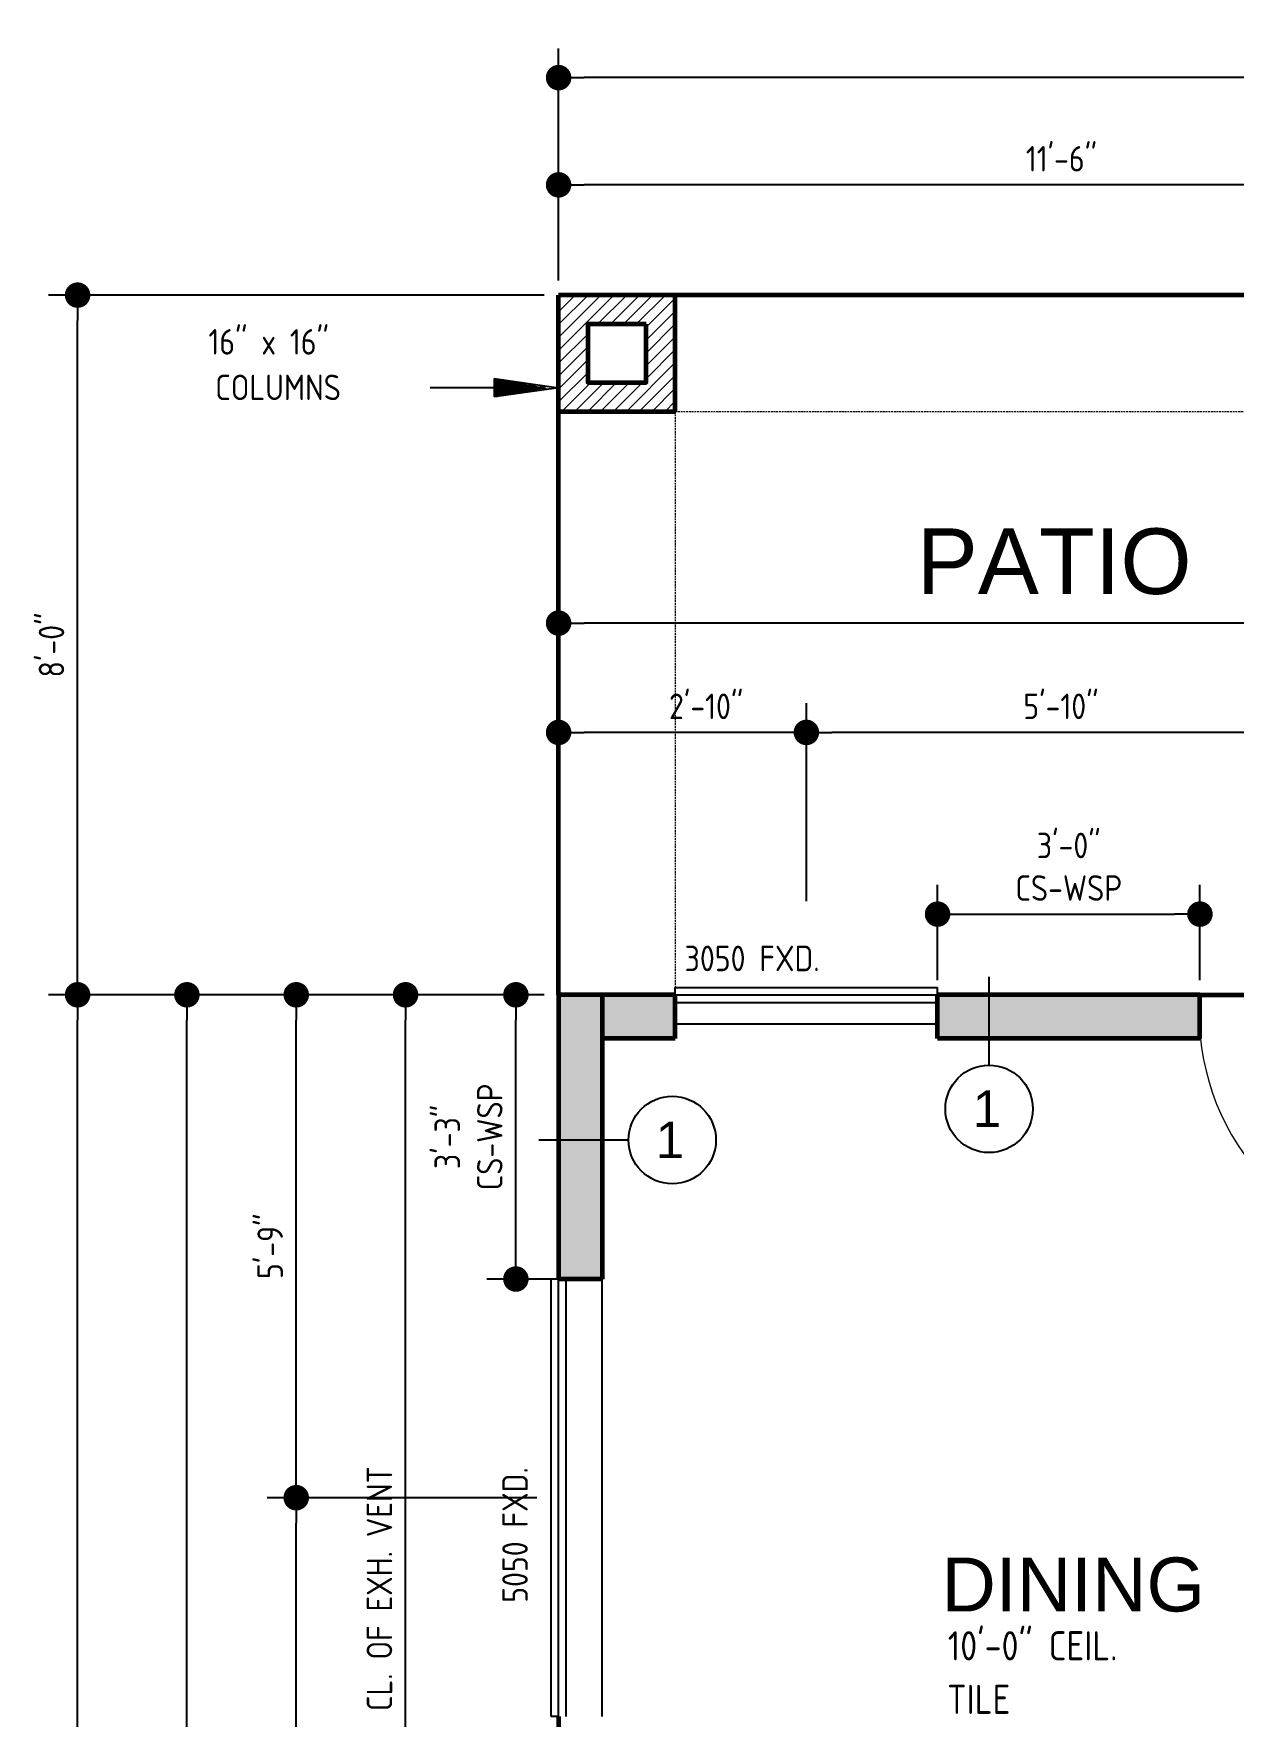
# Model space of a CAD drawing. Header units: inches. Extents: x 23 to 747, y 16 to 1065.
# Drawn here: x 22.5 to 187.2, y 830.4 to 1061.3 of the extents above; entities that cross this region are included whole.
import ezdxf

# ---------------------------------------------------------------- set-up
doc = ezdxf.new("R2010")
doc.units = ezdxf.units.IN
doc.header["$MEASUREMENT"] = 0
doc.linetypes.add('DASHED', pattern=[0.75, 0.5, -0.25])
doc.linetypes.add('Solid', pattern=[0])
for name, color, linetype, lineweight in [('DIMS', 137, 'Continuous', 15), ('DOORS', 157, 'Continuous', 9), ('HATCH', 123, 'Continuous', 0), ('L1', 251, 'Continuous', 13), ('ROOM LBLS', 253, 'Continuous', 30), ('TEXT LBLS', 81, 'Continuous', 18), ('WALLS', 7, 'Continuous', 60), ('WINDWS LBLS', 121, 'Continuous', 18)]:
    doc.layers.add(name, color=color, linetype=linetype, lineweight=lineweight)
doc.layers.add('TEXT', color=7, linetype='Continuous')
doc.layers.add('WINS', color=121, linetype='Continuous')
doc.styles.add('ARCH', font='ARCHITXT.SHX')
doc.styles.add('SWIS72', font='swissel.ttf', dxfattribs={"height": 4.5})
doc.styles.add('TEXT1', font='ARCHITXT.shx')
doc.dimstyles.new('ARCHITECTURAL', dxfattribs={"dimtxt": 3.5, "dimasz": 3.5, "dimexe": 4, "dimexo": 2, "dimgap": 1.5, "dimtad": 1, "dimdec": 1, "dimzin": 3, "dimdsep": 46, "dimlunit": 4, "dimtxsty": 'ARCH', "dimblk": 'DOT', "dimcen": 0.0625, "dimadec": 0, "dimazin": 0, "dimtfac": 1, "dimtdec": 1, "dimtix": 1, "dimtofl": 0, "dimtmove": 1, "dimatfit": 2, "dimldrblk": 'DOTSMALL', "dimfxl": 1, "dimtolj": 1, "dimtzin": 0, "dimarcsym": 0})
pattern_1 = [(45, (-86051.1266, 124140.354), (-0.883883476, 0.883883476), [])]
pattern_2 = [(357.579624, (367.6647, 1616.85035), (0.00659859, 0.156110605), [])]

# ---------------------------------------------------------------- blocks, each defined once
blk = doc.blocks.new('_Dot')
at = {"layer": 'DIMS', "color": 0, "lineweight": -2}
blk.add_line((-0.5, 0), (-1, 0), dxfattribs=at)
at = {"layer": 'DIMS', "color": 0, "const_width": 0.5}
blk.add_lwpolyline([(-0.25, 0, 1), (0.25, 0, 1)], format="xyb", close=True, dxfattribs=at)
blk = doc.blocks.new('*D188')
at = {"layer": 'Defpoints', "color": 0, "linetype": 'Solid', "transparency": 16777216}
for p in [(128.57, 965.38), (128.57, 940.24), (198.42, 929.38)]:
    blk.add_point(p, dxfattribs=at)
at = {"layer": 'DIMS', "color": 0, "linetype": 'Solid', "lineweight": -2, "transparency": 16777216}
for p, q in [((128.57, 942.24), (128.57, 969.38)), ((198.42, 931.38), (198.42, 969.38)), ((194.92, 965.38), (132.07, 965.38))]:
    blk.add_line(p, q, dxfattribs=at)
at = {"layer": 'DIMS', "color": 0, "linetype": 'Solid', "lineweight": -2, "transparency": 16777216, "xscale": 3.5, "yscale": 3.5, "zscale": 3.5, "rotation": 180}
blk.add_blockref('_Dot', (128.57, 965.38), dxfattribs=at)
at = {"layer": 'DIMS', "color": 0, "linetype": 'Solid', "lineweight": -2, "transparency": 16777216, "xscale": 3.5, "yscale": 3.5, "zscale": 3.5}
blk.add_blockref('_Dot', (198.42, 965.38), dxfattribs=at)
at = {"layer": 'DIMS', "color": 0, "linetype": 'Solid', "transparency": 16777216, "insert": (163.5, 968.96), "char_height": 3.5, "attachment_point": 5, "style": 'ARCH'}
blk.add_mtext('\\A1;5\'-10"', dxfattribs=at)
blk = doc.blocks.new('_DotSmall')
at = {"layer": 'DIMS', "color": 0, "const_width": 0.5}
blk.add_lwpolyline([(-0.0625, 0, 1), (0.0625, 0, 1)], format="xyb", close=True, dxfattribs=at)
blk = doc.blocks.new('*D189')
at = {"layer": 'Defpoints', "color": 0, "linetype": 'Solid', "transparency": 16777216}
for p in [(94.57, 965.38), (128.57, 940.24), (94.57, 929.38)]:
    blk.add_point(p, dxfattribs=at)
at = {"layer": 'DIMS', "color": 0, "linetype": 'Solid', "lineweight": -2, "transparency": 16777216}
for p, q in [((94.57, 931.38), (94.57, 969.38)), ((128.57, 942.24), (128.57, 969.38)), ((125.07, 965.38), (98.07, 965.38))]:
    blk.add_line(p, q, dxfattribs=at)
at = {"layer": 'DIMS', "color": 0, "linetype": 'Solid', "lineweight": -2, "transparency": 16777216, "xscale": 3.5, "yscale": 3.5, "zscale": 3.5, "rotation": 180}
blk.add_blockref('_Dot', (94.57, 965.38), dxfattribs=at)
at = {"layer": 'DIMS', "color": 0, "linetype": 'Solid', "lineweight": -2, "transparency": 16777216, "xscale": 3.5, "yscale": 3.5, "zscale": 3.5}
blk.add_blockref('_Dot', (128.57, 965.38), dxfattribs=at)
at = {"layer": 'DIMS', "color": 0, "linetype": 'Solid', "transparency": 16777216, "insert": (114.82, 968.96), "char_height": 3.5, "attachment_point": 5, "style": 'ARCH'}
blk.add_mtext('\\A1;2\'-10"', dxfattribs=at)
blk = doc.blocks.new('*D191')
at = {"layer": 'Defpoints', "color": 0, "linetype": 'Solid', "transparency": 16777216}
for p in [(94.57, 980.38), (94.57, 929.38), (386.57, 925.38)]:
    blk.add_point(p, dxfattribs=at)
at = {"layer": 'DIMS', "color": 0, "linetype": 'Solid', "lineweight": -2, "transparency": 16777216}
for p, q in [((94.57, 931.38), (94.57, 984.38)), ((386.57, 927.38), (386.57, 984.38)), ((383.07, 980.38), (98.07, 980.38))]:
    blk.add_line(p, q, dxfattribs=at)
at = {"layer": 'DIMS', "color": 0, "linetype": 'Solid', "lineweight": -2, "transparency": 16777216, "xscale": 3.5, "yscale": 3.5, "zscale": 3.5, "rotation": 180}
blk.add_blockref('_Dot', (94.57, 980.38), dxfattribs=at)
at = {"layer": 'DIMS', "color": 0, "linetype": 'Solid', "lineweight": -2, "transparency": 16777216, "xscale": 3.5, "yscale": 3.5, "zscale": 3.5}
blk.add_blockref('_Dot', (386.57, 980.38), dxfattribs=at)
at = {"layer": 'DIMS', "color": 0, "linetype": 'Solid', "transparency": 16777216, "insert": (257.45, 983.96), "char_height": 3.5, "attachment_point": 5, "style": 'ARCH'}
blk.add_mtext('\\A1;24\'-4"', dxfattribs=at)
blk = doc.blocks.new('*D193')
at = {"layer": 'Defpoints', "color": 0, "linetype": 'Solid', "transparency": 16777216}
for p in [(94.57, 1040.51), (94.57, 1036.43), (232.57, 1025.38)]:
    blk.add_point(p, dxfattribs=at)
at = {"layer": 'DIMS', "color": 0, "linetype": 'Solid', "lineweight": -2, "transparency": 16777216}
for p, q in [((94.57, 1038.43), (94.57, 1044.51)), ((232.57, 1027.38), (232.57, 1044.51)), ((229.07, 1040.51), (98.07, 1040.51))]:
    blk.add_line(p, q, dxfattribs=at)
at = {"layer": 'DIMS', "color": 0, "linetype": 'Solid', "lineweight": -2, "transparency": 16777216, "xscale": 3.5, "yscale": 3.5, "zscale": 3.5, "rotation": 180}
blk.add_blockref('_Dot', (94.57, 1040.51), dxfattribs=at)
at = {"layer": 'DIMS', "color": 0, "linetype": 'Solid', "lineweight": -2, "transparency": 16777216, "xscale": 3.5, "yscale": 3.5, "zscale": 3.5}
blk.add_blockref('_Dot', (232.57, 1040.51), dxfattribs=at)
at = {"layer": 'DIMS', "color": 0, "linetype": 'Solid', "transparency": 16777216, "insert": (163.57, 1044.09), "char_height": 3.5, "attachment_point": 5, "style": 'ARCH'}
blk.add_mtext('\\A1;11\'-6"', dxfattribs=at)
blk = doc.blocks.new('*D194')
at = {"layer": 'Defpoints', "color": 0, "linetype": 'Solid', "transparency": 16777216}
for p in [(94.57, 1055.22), (94.57, 1025.38), (562.57, 929.38)]:
    blk.add_point(p, dxfattribs=at)
at = {"layer": 'DIMS', "color": 0, "linetype": 'Solid', "lineweight": -2, "transparency": 16777216}
for p, q in [((94.57, 1027.38), (94.57, 1059.22)), ((562.57, 931.38), (562.57, 1059.22)), ((559.07, 1055.22), (98.07, 1055.22))]:
    blk.add_line(p, q, dxfattribs=at)
at = {"layer": 'DIMS', "color": 0, "linetype": 'Solid', "lineweight": -2, "transparency": 16777216, "xscale": 3.5, "yscale": 3.5, "zscale": 3.5, "rotation": 180}
blk.add_blockref('_Dot', (94.57, 1055.22), dxfattribs=at)
at = {"layer": 'DIMS', "color": 0, "linetype": 'Solid', "lineweight": -2, "transparency": 16777216, "xscale": 3.5, "yscale": 3.5, "zscale": 3.5}
blk.add_blockref('_Dot', (562.57, 1055.22), dxfattribs=at)
at = {"layer": 'DIMS', "color": 0, "linetype": 'Solid', "transparency": 16777216, "insert": (328.57, 1058.81), "char_height": 3.5, "attachment_point": 5, "style": 'ARCH'}
blk.add_mtext('\\A1;39\'-0"', dxfattribs=at)
blk = doc.blocks.new('*D217')
at = {"layer": 'Defpoints', "color": 0, "linetype": 'Solid', "transparency": 16777216}
for p in [(58.57, 860.38), (93.57, 860.38, -0.39), (81.25, 515.38)]:
    blk.add_point(p, dxfattribs=at)
at = {"layer": 'DIMS', "color": 0, "linetype": 'Solid', "lineweight": -2, "transparency": 16777216}
for p, q in [((91.57, 860.38), (54.57, 860.38)), ((58.57, 518.88), (58.57, 856.88)), ((79.25, 515.38), (54.57, 515.38))]:
    blk.add_line(p, q, dxfattribs=at)
at = {"layer": 'DIMS', "color": 0, "linetype": 'Solid', "lineweight": -2, "transparency": 16777216, "xscale": 3.5, "yscale": 3.5, "zscale": 3.5}
for p, rotation in [((58.57, 860.38), 90), ((58.57, 515.38), 270)]:
    blk.add_blockref('_Dot', p, dxfattribs=dict(at, rotation=rotation))
at = {"layer": 'DIMS', "color": 0, "linetype": 'Solid', "transparency": 16777216, "insert": (54.99, 722.28), "char_height": 3.5, "attachment_point": 5, "rotation": 90, "style": 'ARCH'}
blk.add_mtext('\\A1;28\'-9"', dxfattribs=at)
blk = doc.blocks.new('*D218')
at = {"layer": 'Defpoints', "color": 0, "linetype": 'Solid', "transparency": 16777216}
for p in [(58.57, 929.38), (94.57, 929.38), (93.57, 860.38, -0.39)]:
    blk.add_point(p, dxfattribs=at)
at = {"layer": 'DIMS', "color": 0, "linetype": 'Solid', "lineweight": -2, "transparency": 16777216}
for p, q in [((92.57, 929.38), (54.57, 929.38)), ((58.57, 863.88), (58.57, 925.88)), ((91.57, 860.38), (54.57, 860.38))]:
    blk.add_line(p, q, dxfattribs=at)
at = {"layer": 'DIMS', "color": 0, "linetype": 'Solid', "lineweight": -2, "transparency": 16777216, "xscale": 3.5, "yscale": 3.5, "zscale": 3.5}
for p, rotation in [((58.57, 929.38), 90), ((58.57, 860.38), 270)]:
    blk.add_blockref('_Dot', p, dxfattribs=dict(at, rotation=rotation))
at = {"layer": 'DIMS', "color": 0, "linetype": 'Solid', "transparency": 16777216, "insert": (54.99, 894.88), "char_height": 3.5, "attachment_point": 5, "rotation": 90, "style": 'ARCH'}
blk.add_mtext('\\A1;5\'-9"', dxfattribs=at)
blk = doc.blocks.new('*D225')
at = {"layer": 'Defpoints', "color": 0, "linetype": 'Solid', "transparency": 16777216}
for p in [(28.57, 929.38), (94.57, 929.38), (94.57, 137.38)]:
    blk.add_point(p, dxfattribs=at)
at = {"layer": 'DIMS', "color": 0, "linetype": 'Solid', "lineweight": -2, "transparency": 16777216}
for p, q in [((92.57, 929.38), (24.57, 929.38)), ((28.57, 140.88), (28.57, 925.88)), ((92.57, 137.38), (24.57, 137.38))]:
    blk.add_line(p, q, dxfattribs=at)
at = {"layer": 'DIMS', "color": 0, "linetype": 'Solid', "lineweight": -2, "transparency": 16777216, "xscale": 3.5, "yscale": 3.5, "zscale": 3.5}
for p, rotation in [((28.57, 929.38), 90), ((28.57, 137.38), 270)]:
    blk.add_blockref('_Dot', p, dxfattribs=dict(at, rotation=rotation))
at = {"layer": 'DIMS', "color": 0, "linetype": 'Solid', "transparency": 16777216, "insert": (24.99, 533.38), "char_height": 3.5, "attachment_point": 5, "rotation": 90, "style": 'ARCH'}
blk.add_mtext('\\A1;66\'-0"', dxfattribs=at)
blk = doc.blocks.new('*D226')
at = {"layer": 'Defpoints', "color": 0, "linetype": 'Solid', "transparency": 16777216}
for p in [(28.57, 1025.38), (94.57, 1025.38), (94.57, 929.38)]:
    blk.add_point(p, dxfattribs=at)
at = {"layer": 'DIMS', "color": 0, "linetype": 'Solid', "lineweight": -2, "transparency": 16777216}
for p, q in [((92.57, 1025.38), (24.57, 1025.38)), ((28.57, 932.88), (28.57, 1021.88)), ((92.57, 929.38), (24.57, 929.38))]:
    blk.add_line(p, q, dxfattribs=at)
at = {"layer": 'DIMS', "color": 0, "linetype": 'Solid', "lineweight": -2, "transparency": 16777216, "xscale": 3.5, "yscale": 3.5, "zscale": 3.5}
for p, rotation in [((28.57, 1025.38), 90), ((28.57, 929.38), 270)]:
    blk.add_blockref('_Dot', p, dxfattribs=dict(at, rotation=rotation))
at = {"layer": 'DIMS', "color": 0, "linetype": 'Solid', "transparency": 16777216, "insert": (24.99, 977.38), "char_height": 3.5, "attachment_point": 5, "rotation": 90, "style": 'ARCH'}
blk.add_mtext('\\A1;8\'-0"', dxfattribs=at)
blk = doc.blocks.new('*D227')
at = {"layer": 'Defpoints', "color": 0, "linetype": 'Solid', "transparency": 16777216}
for p in [(43.57, 929.38), (94.57, 929.38), (98.57, 668.35)]:
    blk.add_point(p, dxfattribs=at)
at = {"layer": 'DIMS', "color": 0, "linetype": 'Solid', "lineweight": -2, "transparency": 16777216}
for p, q in [((92.57, 929.38), (39.57, 929.38)), ((43.57, 671.85), (43.57, 925.88)), ((96.57, 668.35), (39.57, 668.35))]:
    blk.add_line(p, q, dxfattribs=at)
at = {"layer": 'DIMS', "color": 0, "linetype": 'Solid', "lineweight": -2, "transparency": 16777216, "xscale": 3.5, "yscale": 3.5, "zscale": 3.5}
for p, rotation in [((43.57, 929.38), 90), ((43.57, 668.35), 270)]:
    blk.add_blockref('_Dot', p, dxfattribs=dict(at, rotation=rotation))
at = {"layer": 'DIMS', "color": 0, "linetype": 'Solid', "transparency": 16777216, "insert": (39.99, 798.86), "char_height": 3.5, "attachment_point": 5, "rotation": 90, "style": 'ARCH'}
blk.add_mtext('\\A1;21\'-9"', dxfattribs=at)
blk = doc.blocks.new('*D319')
at = {"layer": 'Defpoints', "color": 0, "linetype": 'Solid', "transparency": 16777216}
for p in [(73.57, 929.38), (94.57, 929.38), (95.65, 733.3, -0.51)]:
    blk.add_point(p, dxfattribs=at)
at = {"layer": 'DIMS', "color": 0, "linetype": 'Solid', "lineweight": -2, "transparency": 16777216}
for p, q in [((92.57, 929.38), (69.57, 929.38)), ((73.57, 736.8), (73.57, 925.88)), ((93.65, 733.3), (69.57, 733.3))]:
    blk.add_line(p, q, dxfattribs=at)
at = {"layer": 'DIMS', "color": 0, "linetype": 'Solid', "lineweight": -2, "transparency": 16777216, "xscale": 3.5, "yscale": 3.5, "zscale": 3.5}
for p, rotation in [((73.57, 929.38), 90), ((73.57, 733.3), 270)]:
    blk.add_blockref('_Dot', p, dxfattribs=dict(at, rotation=rotation))
at = {"layer": 'DIMS', "color": 0, "linetype": 'Solid', "transparency": 16777216, "insert": (69.99, 838.28), "char_height": 3.5, "attachment_point": 5, "rotation": 90, "style": 'ARCH'}
blk.add_mtext('\\A1;16\'-4" TO CL. OF EXH. VENT', dxfattribs=at)
blk = doc.blocks.new('*D324')
at = {"layer": 'Defpoints', "color": 0, "linetype": 'Solid', "transparency": 16777216}
for p in [(182.57, 940.45), (146.57, 929.38), (182.57, 929.38)]:
    blk.add_point(p, dxfattribs=at)
at = {"layer": 'DIMS', "color": 0, "linetype": 'Solid', "lineweight": -2, "transparency": 16777216}
for p, q in [((146.57, 931.38), (146.57, 944.45)), ((182.57, 931.38), (182.57, 944.45)), ((150.07, 940.45), (179.07, 940.45))]:
    blk.add_line(p, q, dxfattribs=at)
at = {"layer": 'DIMS', "color": 0, "linetype": 'Solid', "lineweight": -2, "transparency": 16777216, "xscale": 3.5, "yscale": 3.5, "zscale": 3.5, "rotation": 180}
blk.add_blockref('_Dot', (146.57, 940.45), dxfattribs=at)
at = {"layer": 'DIMS', "color": 0, "linetype": 'Solid', "lineweight": -2, "transparency": 16777216, "xscale": 3.5, "yscale": 3.5, "zscale": 3.5}
blk.add_blockref('_Dot', (182.57, 940.45), dxfattribs=at)
at = {"layer": 'DIMS', "color": 0, "linetype": 'Solid', "transparency": 16777216, "insert": (164.57, 946.95), "char_height": 3.5, "attachment_point": 5, "style": 'ARCH'}
blk.add_mtext('\\A1;3\'-0"\\PCS-WSP', dxfattribs=at)
blk = doc.blocks.new('*D294')
at = {"layer": 'Defpoints', "color": 0, "linetype": 'Solid', "transparency": 16777216}
for p in [(88.71, 929.38), (94.57, 929.38), (96.57, 890.38)]:
    blk.add_point(p, dxfattribs=at)
at = {"layer": 'DIMS', "color": 0, "linetype": 'Solid', "lineweight": -2, "transparency": 16777216}
for p, q in [((92.57, 929.38), (84.71, 929.38)), ((88.71, 893.88), (88.71, 925.88)), ((94.57, 890.38), (84.71, 890.38))]:
    blk.add_line(p, q, dxfattribs=at)
at = {"layer": 'DIMS', "color": 0, "linetype": 'Solid', "lineweight": -2, "transparency": 16777216, "xscale": 3.5, "yscale": 3.5, "zscale": 3.5}
for p, rotation in [((88.71, 929.38), 90), ((88.71, 890.38), 270)]:
    blk.add_blockref('_Dot', p, dxfattribs=dict(at, rotation=rotation))
at = {"layer": 'DIMS', "color": 0, "linetype": 'Solid', "transparency": 16777216, "insert": (82.21, 909.88), "char_height": 3.5, "attachment_point": 5, "rotation": 90, "style": 'ARCH'}
blk.add_mtext('\\A1;3\'-3" \\PCS-WSP', dxfattribs=at)
blk = doc.blocks.new('*D517')
at = {"layer": 'Defpoints', "color": 0, "linetype": 'Solid', "transparency": 16777216}
for p in [(128.57, 965.38), (128.57, 940.24), (198.42, 929.38)]:
    blk.add_point(p, dxfattribs=at)
at = {"layer": 'DIMS', "color": 0, "linetype": 'Solid', "lineweight": -2, "transparency": 16777216}
for p, q in [((128.57, 942.24), (128.57, 969.38)), ((198.42, 931.38), (198.42, 969.38)), ((194.92, 965.38), (132.07, 965.38))]:
    blk.add_line(p, q, dxfattribs=at)
at = {"layer": 'DIMS', "color": 0, "linetype": 'Solid', "lineweight": -2, "transparency": 16777216, "xscale": 3.5, "yscale": 3.5, "zscale": 3.5, "rotation": 180}
blk.add_blockref('_Dot', (128.57, 965.38), dxfattribs=at)
at = {"layer": 'DIMS', "color": 0, "linetype": 'Solid', "lineweight": -2, "transparency": 16777216, "xscale": 3.5, "yscale": 3.5, "zscale": 3.5}
blk.add_blockref('_Dot', (198.42, 965.38), dxfattribs=at)
at = {"layer": 'DIMS', "color": 0, "linetype": 'Solid', "transparency": 16777216, "insert": (163.5, 968.96), "char_height": 3.5, "attachment_point": 5, "style": 'ARCH'}
blk.add_mtext('\\A1;5\'-10"', dxfattribs=at)
blk = doc.blocks.new('*D518')
at = {"layer": 'Defpoints', "color": 0, "linetype": 'Solid', "transparency": 16777216}
for p in [(94.57, 965.38), (128.57, 940.24), (94.57, 929.38)]:
    blk.add_point(p, dxfattribs=at)
at = {"layer": 'DIMS', "color": 0, "linetype": 'Solid', "lineweight": -2, "transparency": 16777216}
for p, q in [((94.57, 931.38), (94.57, 969.38)), ((128.57, 942.24), (128.57, 969.38)), ((125.07, 965.38), (98.07, 965.38))]:
    blk.add_line(p, q, dxfattribs=at)
at = {"layer": 'DIMS', "color": 0, "linetype": 'Solid', "lineweight": -2, "transparency": 16777216, "xscale": 3.5, "yscale": 3.5, "zscale": 3.5, "rotation": 180}
blk.add_blockref('_Dot', (94.57, 965.38), dxfattribs=at)
at = {"layer": 'DIMS', "color": 0, "linetype": 'Solid', "lineweight": -2, "transparency": 16777216, "xscale": 3.5, "yscale": 3.5, "zscale": 3.5}
blk.add_blockref('_Dot', (128.57, 965.38), dxfattribs=at)
at = {"layer": 'DIMS', "color": 0, "linetype": 'Solid', "transparency": 16777216, "insert": (114.82, 968.96), "char_height": 3.5, "attachment_point": 5, "style": 'ARCH'}
blk.add_mtext('\\A1;2\'-10"', dxfattribs=at)
blk = doc.blocks.new('*D520')
at = {"layer": 'Defpoints', "color": 0, "linetype": 'Solid', "transparency": 16777216}
for p in [(94.57, 980.38), (94.57, 929.38), (386.57, 925.38)]:
    blk.add_point(p, dxfattribs=at)
at = {"layer": 'DIMS', "color": 0, "linetype": 'Solid', "lineweight": -2, "transparency": 16777216}
for p, q in [((94.57, 931.38), (94.57, 984.38)), ((386.57, 927.38), (386.57, 984.38)), ((383.07, 980.38), (98.07, 980.38))]:
    blk.add_line(p, q, dxfattribs=at)
at = {"layer": 'DIMS', "color": 0, "linetype": 'Solid', "lineweight": -2, "transparency": 16777216, "xscale": 3.5, "yscale": 3.5, "zscale": 3.5, "rotation": 180}
blk.add_blockref('_Dot', (94.57, 980.38), dxfattribs=at)
at = {"layer": 'DIMS', "color": 0, "linetype": 'Solid', "lineweight": -2, "transparency": 16777216, "xscale": 3.5, "yscale": 3.5, "zscale": 3.5}
blk.add_blockref('_Dot', (386.57, 980.38), dxfattribs=at)
at = {"layer": 'DIMS', "color": 0, "linetype": 'Solid', "transparency": 16777216, "insert": (257.45, 983.96), "char_height": 3.5, "attachment_point": 5, "style": 'ARCH'}
blk.add_mtext('\\A1;24\'-4"', dxfattribs=at)
blk = doc.blocks.new('*D522')
at = {"layer": 'Defpoints', "color": 0, "linetype": 'Solid', "transparency": 16777216}
for p in [(94.57, 1040.51), (94.57, 1036.43), (232.57, 1025.38)]:
    blk.add_point(p, dxfattribs=at)
at = {"layer": 'DIMS', "color": 0, "linetype": 'Solid', "lineweight": -2, "transparency": 16777216}
for p, q in [((94.57, 1038.43), (94.57, 1044.51)), ((232.57, 1027.38), (232.57, 1044.51)), ((229.07, 1040.51), (98.07, 1040.51))]:
    blk.add_line(p, q, dxfattribs=at)
at = {"layer": 'DIMS', "color": 0, "linetype": 'Solid', "lineweight": -2, "transparency": 16777216, "xscale": 3.5, "yscale": 3.5, "zscale": 3.5, "rotation": 180}
blk.add_blockref('_Dot', (94.57, 1040.51), dxfattribs=at)
at = {"layer": 'DIMS', "color": 0, "linetype": 'Solid', "lineweight": -2, "transparency": 16777216, "xscale": 3.5, "yscale": 3.5, "zscale": 3.5}
blk.add_blockref('_Dot', (232.57, 1040.51), dxfattribs=at)
at = {"layer": 'DIMS', "color": 0, "linetype": 'Solid', "transparency": 16777216, "insert": (163.57, 1044.09), "char_height": 3.5, "attachment_point": 5, "style": 'ARCH'}
blk.add_mtext('\\A1;11\'-6"', dxfattribs=at)
blk = doc.blocks.new('*D523')
at = {"layer": 'Defpoints', "color": 0, "linetype": 'Solid', "transparency": 16777216}
for p in [(94.57, 1055.22), (94.57, 1025.38), (562.57, 929.38)]:
    blk.add_point(p, dxfattribs=at)
at = {"layer": 'DIMS', "color": 0, "linetype": 'Solid', "lineweight": -2, "transparency": 16777216}
for p, q in [((94.57, 1027.38), (94.57, 1059.22)), ((562.57, 931.38), (562.57, 1059.22)), ((559.07, 1055.22), (98.07, 1055.22))]:
    blk.add_line(p, q, dxfattribs=at)
at = {"layer": 'DIMS', "color": 0, "linetype": 'Solid', "lineweight": -2, "transparency": 16777216, "xscale": 3.5, "yscale": 3.5, "zscale": 3.5, "rotation": 180}
blk.add_blockref('_Dot', (94.57, 1055.22), dxfattribs=at)
at = {"layer": 'DIMS', "color": 0, "linetype": 'Solid', "lineweight": -2, "transparency": 16777216, "xscale": 3.5, "yscale": 3.5, "zscale": 3.5}
blk.add_blockref('_Dot', (562.57, 1055.22), dxfattribs=at)
at = {"layer": 'DIMS', "color": 0, "linetype": 'Solid', "transparency": 16777216, "insert": (328.57, 1058.81), "char_height": 3.5, "attachment_point": 5, "style": 'ARCH'}
blk.add_mtext('\\A1;39\'-0"', dxfattribs=at)
blk = doc.blocks.new('*D546')
at = {"layer": 'Defpoints', "color": 0, "linetype": 'Solid', "transparency": 16777216}
for p in [(58.57, 860.38), (93.57, 860.38, -0.39), (81.25, 515.38)]:
    blk.add_point(p, dxfattribs=at)
at = {"layer": 'DIMS', "color": 0, "linetype": 'Solid', "lineweight": -2, "transparency": 16777216}
for p, q in [((91.57, 860.38), (54.57, 860.38)), ((58.57, 518.88), (58.57, 856.88)), ((79.25, 515.38), (54.57, 515.38))]:
    blk.add_line(p, q, dxfattribs=at)
at = {"layer": 'DIMS', "color": 0, "linetype": 'Solid', "lineweight": -2, "transparency": 16777216, "xscale": 3.5, "yscale": 3.5, "zscale": 3.5}
for p, rotation in [((58.57, 860.38), 90), ((58.57, 515.38), 270)]:
    blk.add_blockref('_Dot', p, dxfattribs=dict(at, rotation=rotation))
at = {"layer": 'DIMS', "color": 0, "linetype": 'Solid', "transparency": 16777216, "insert": (54.99, 722.28), "char_height": 3.5, "attachment_point": 5, "rotation": 90, "style": 'ARCH'}
blk.add_mtext('\\A1;28\'-9"', dxfattribs=at)
blk = doc.blocks.new('*D547')
at = {"layer": 'Defpoints', "color": 0, "linetype": 'Solid', "transparency": 16777216}
for p in [(58.57, 929.38), (94.57, 929.38), (93.57, 860.38, -0.39)]:
    blk.add_point(p, dxfattribs=at)
at = {"layer": 'DIMS', "color": 0, "linetype": 'Solid', "lineweight": -2, "transparency": 16777216}
for p, q in [((92.57, 929.38), (54.57, 929.38)), ((58.57, 863.88), (58.57, 925.88)), ((91.57, 860.38), (54.57, 860.38))]:
    blk.add_line(p, q, dxfattribs=at)
at = {"layer": 'DIMS', "color": 0, "linetype": 'Solid', "lineweight": -2, "transparency": 16777216, "xscale": 3.5, "yscale": 3.5, "zscale": 3.5}
for p, rotation in [((58.57, 929.38), 90), ((58.57, 860.38), 270)]:
    blk.add_blockref('_Dot', p, dxfattribs=dict(at, rotation=rotation))
at = {"layer": 'DIMS', "color": 0, "linetype": 'Solid', "transparency": 16777216, "insert": (54.99, 894.88), "char_height": 3.5, "attachment_point": 5, "rotation": 90, "style": 'ARCH'}
blk.add_mtext('\\A1;5\'-9"', dxfattribs=at)
blk = doc.blocks.new('*D554')
at = {"layer": 'Defpoints', "color": 0, "linetype": 'Solid', "transparency": 16777216}
for p in [(28.57, 929.38), (94.57, 929.38), (94.57, 137.38)]:
    blk.add_point(p, dxfattribs=at)
at = {"layer": 'DIMS', "color": 0, "linetype": 'Solid', "lineweight": -2, "transparency": 16777216}
for p, q in [((92.57, 929.38), (24.57, 929.38)), ((28.57, 140.88), (28.57, 925.88)), ((92.57, 137.38), (24.57, 137.38))]:
    blk.add_line(p, q, dxfattribs=at)
at = {"layer": 'DIMS', "color": 0, "linetype": 'Solid', "lineweight": -2, "transparency": 16777216, "xscale": 3.5, "yscale": 3.5, "zscale": 3.5}
for p, rotation in [((28.57, 929.38), 90), ((28.57, 137.38), 270)]:
    blk.add_blockref('_Dot', p, dxfattribs=dict(at, rotation=rotation))
at = {"layer": 'DIMS', "color": 0, "linetype": 'Solid', "transparency": 16777216, "insert": (24.99, 533.38), "char_height": 3.5, "attachment_point": 5, "rotation": 90, "style": 'ARCH'}
blk.add_mtext('\\A1;66\'-0"', dxfattribs=at)
blk = doc.blocks.new('*D555')
at = {"layer": 'Defpoints', "color": 0, "linetype": 'Solid', "transparency": 16777216}
for p in [(28.57, 1025.38), (94.57, 1025.38), (94.57, 929.38)]:
    blk.add_point(p, dxfattribs=at)
at = {"layer": 'DIMS', "color": 0, "linetype": 'Solid', "lineweight": -2, "transparency": 16777216}
for p, q in [((92.57, 1025.38), (24.57, 1025.38)), ((28.57, 932.88), (28.57, 1021.88)), ((92.57, 929.38), (24.57, 929.38))]:
    blk.add_line(p, q, dxfattribs=at)
at = {"layer": 'DIMS', "color": 0, "linetype": 'Solid', "lineweight": -2, "transparency": 16777216, "xscale": 3.5, "yscale": 3.5, "zscale": 3.5}
for p, rotation in [((28.57, 1025.38), 90), ((28.57, 929.38), 270)]:
    blk.add_blockref('_Dot', p, dxfattribs=dict(at, rotation=rotation))
at = {"layer": 'DIMS', "color": 0, "linetype": 'Solid', "transparency": 16777216, "insert": (24.99, 977.38), "char_height": 3.5, "attachment_point": 5, "rotation": 90, "style": 'ARCH'}
blk.add_mtext('\\A1;8\'-0"', dxfattribs=at)
blk = doc.blocks.new('*D556')
at = {"layer": 'Defpoints', "color": 0, "linetype": 'Solid', "transparency": 16777216}
for p in [(43.57, 929.38), (94.57, 929.38), (98.57, 668.35)]:
    blk.add_point(p, dxfattribs=at)
at = {"layer": 'DIMS', "color": 0, "linetype": 'Solid', "lineweight": -2, "transparency": 16777216}
for p, q in [((92.57, 929.38), (39.57, 929.38)), ((43.57, 671.85), (43.57, 925.88)), ((96.57, 668.35), (39.57, 668.35))]:
    blk.add_line(p, q, dxfattribs=at)
at = {"layer": 'DIMS', "color": 0, "linetype": 'Solid', "lineweight": -2, "transparency": 16777216, "xscale": 3.5, "yscale": 3.5, "zscale": 3.5}
for p, rotation in [((43.57, 929.38), 90), ((43.57, 668.35), 270)]:
    blk.add_blockref('_Dot', p, dxfattribs=dict(at, rotation=rotation))
at = {"layer": 'DIMS', "color": 0, "linetype": 'Solid', "transparency": 16777216, "insert": (39.99, 798.86), "char_height": 3.5, "attachment_point": 5, "rotation": 90, "style": 'ARCH'}
blk.add_mtext('\\A1;21\'-9"', dxfattribs=at)
blk = doc.blocks.new('*D650')
at = {"layer": 'Defpoints', "color": 0, "linetype": 'Solid', "transparency": 16777216}
for p in [(73.57, 929.38), (94.57, 929.38), (95.65, 733.3, -0.51)]:
    blk.add_point(p, dxfattribs=at)
at = {"layer": 'DIMS', "color": 0, "linetype": 'Solid', "lineweight": -2, "transparency": 16777216}
for p, q in [((92.57, 929.38), (69.57, 929.38)), ((73.57, 736.8), (73.57, 925.88)), ((93.65, 733.3), (69.57, 733.3))]:
    blk.add_line(p, q, dxfattribs=at)
at = {"layer": 'DIMS', "color": 0, "linetype": 'Solid', "lineweight": -2, "transparency": 16777216, "xscale": 3.5, "yscale": 3.5, "zscale": 3.5}
for p, rotation in [((73.57, 929.38), 90), ((73.57, 733.3), 270)]:
    blk.add_blockref('_Dot', p, dxfattribs=dict(at, rotation=rotation))
at = {"layer": 'DIMS', "color": 0, "linetype": 'Solid', "transparency": 16777216, "insert": (69.99, 838.28), "char_height": 3.5, "attachment_point": 5, "rotation": 90, "style": 'ARCH'}
blk.add_mtext('\\A1;16\'-4" TO CL. OF EXH. VENT', dxfattribs=at)
blk = doc.blocks.new('*D653')
at = {"layer": 'Defpoints', "color": 0, "linetype": 'Solid', "transparency": 16777216}
for p in [(182.57, 940.45), (146.57, 929.38), (182.57, 929.38)]:
    blk.add_point(p, dxfattribs=at)
at = {"layer": 'DIMS', "color": 0, "linetype": 'Solid', "lineweight": -2, "transparency": 16777216}
for p, q in [((146.57, 931.38), (146.57, 944.45)), ((182.57, 931.38), (182.57, 944.45)), ((150.07, 940.45), (179.07, 940.45))]:
    blk.add_line(p, q, dxfattribs=at)
at = {"layer": 'DIMS', "color": 0, "linetype": 'Solid', "lineweight": -2, "transparency": 16777216, "xscale": 3.5, "yscale": 3.5, "zscale": 3.5, "rotation": 180}
blk.add_blockref('_Dot', (146.57, 940.45), dxfattribs=at)
at = {"layer": 'DIMS', "color": 0, "linetype": 'Solid', "lineweight": -2, "transparency": 16777216, "xscale": 3.5, "yscale": 3.5, "zscale": 3.5}
blk.add_blockref('_Dot', (182.57, 940.45), dxfattribs=at)
at = {"layer": 'DIMS', "color": 0, "linetype": 'Solid', "transparency": 16777216, "insert": (164.57, 946.95), "char_height": 3.5, "attachment_point": 5, "style": 'ARCH'}
blk.add_mtext('\\A1;3\'-0"\\PCS-WSP', dxfattribs=at)
blk = doc.blocks.new('*D623')
at = {"layer": 'Defpoints', "color": 0, "linetype": 'Solid', "transparency": 16777216}
for p in [(88.71, 929.38), (94.57, 929.38), (96.57, 890.38)]:
    blk.add_point(p, dxfattribs=at)
at = {"layer": 'DIMS', "color": 0, "linetype": 'Solid', "lineweight": -2, "transparency": 16777216}
for p, q in [((92.57, 929.38), (84.71, 929.38)), ((88.71, 893.88), (88.71, 925.88)), ((94.57, 890.38), (84.71, 890.38))]:
    blk.add_line(p, q, dxfattribs=at)
at = {"layer": 'DIMS', "color": 0, "linetype": 'Solid', "lineweight": -2, "transparency": 16777216, "xscale": 3.5, "yscale": 3.5, "zscale": 3.5}
for p, rotation in [((88.71, 929.38), 90), ((88.71, 890.38), 270)]:
    blk.add_blockref('_Dot', p, dxfattribs=dict(at, rotation=rotation))
at = {"layer": 'DIMS', "color": 0, "linetype": 'Solid', "transparency": 16777216, "insert": (82.21, 909.88), "char_height": 3.5, "attachment_point": 5, "rotation": 90, "style": 'ARCH'}
blk.add_mtext('\\A1;3\'-3" \\PCS-WSP', dxfattribs=at)

msp = doc.modelspace()

# ---------------------------------------------------------------- hatches: boundary and pattern name
at = {"layer": 'HATCH', "linetype": 'Solid'}
h = msp.add_hatch(dxfattribs=at)
h.set_pattern_fill('ANSI31', color=256, scale=10, style=0)
h.set_pattern_definition(pattern_1)
h.paths.add_polyline_path([(110.58, 1025.38), (94.57, 1025.38), (94.57, 1009.38), (110.58, 1009.38)])
h.paths.add_polyline_path([(98.58, 1013.38), (98.58, 1021.38), (106.58, 1021.38), (106.58, 1013.38)], flags=16)
h = msp.add_hatch(dxfattribs=at)
h.set_pattern_fill('ANSI31', color=256, scale=10, style=0)
h.set_pattern_definition(pattern_1)
h.paths.add_polyline_path([(110.58, 1025.38), (94.57, 1025.38), (94.57, 1009.38), (110.58, 1009.38)])
h.paths.add_polyline_path([(98.58, 1013.38), (98.58, 1021.38), (106.58, 1021.38), (106.58, 1013.38)], flags=16)
for points in [[(100.57, 929.38), (94.57, 929.38), (94.57, 890.38), (100.57, 890.38)], [(100.57, 929.38), (94.57, 929.38), (94.57, 890.38), (100.57, 890.38)], [(182.57, 929.38), (146.57, 929.38), (146.57, 923.38), (182.57, 923.38)], [(182.57, 929.38), (146.57, 929.38), (146.57, 923.38), (182.57, 923.38)]]:
    msp.add_hatch(color=256, dxfattribs=at).paths.add_polyline_path(points)
at = {"layer": 'HATCH'}
h = msp.add_hatch(color=9, dxfattribs=at)
h.dxf.hatch_style = 1
h.set_gradient(color1=(199, 200, 202), color2=(147, 149, 152), name='INVCYLINDER')
h.paths.add_polyline_path([(110.57, 929.38), (100.57, 929.38), (100.57, 923.38), (110.57, 923.38)])
h = msp.add_hatch(color=9, dxfattribs=at)
h.dxf.hatch_style = 1
h.set_gradient(color1=(199, 200, 202), color2=(147, 149, 152), name='INVCYLINDER')
h.paths.add_polyline_path([(110.57, 929.38), (100.57, 929.38), (100.57, 923.38), (110.57, 923.38)])
at = {"layer": 'TEXT'}
h = msp.add_hatch(dxfattribs=at)
h.set_pattern_fill('ANSI31', color=256, scale=1.25, angle=132.5796, style=0)
h.set_pattern_definition(pattern_2)
h.paths.add_polyline_path([(93.25, 1012.67), (85.75, 1011.42), (85.75, 1013.92)])
h = msp.add_hatch(dxfattribs=at)
h.set_pattern_fill('ANSI31', color=256, scale=1.25, angle=132.5796, style=0)
h.set_pattern_definition(pattern_2)
h.paths.add_polyline_path([(93.25, 1012.67), (85.75, 1011.42), (85.75, 1013.92)])

# ---------------------------------------------------------------- linework, layer by layer
at = {"layer": 'DOORS'}
msp.add_arc((215.33, 926.65), 32.84, 182.2102, 270.5042, dxfattribs=at)
msp.add_arc((215.33, 926.65), 32.84, 182.2102, 270.5042, dxfattribs=at)
at = {"layer": 'L1', "linetype": 'DASHED', "ltscale": 0.5}
for p, q in [((110.58, 1009.38, 0), (110.58, 929.38, 0)), ((216.57, 1009.38, 0), (110.58, 1009.38)), ((110.58, 1009.38, 0), (110.58, 929.38, 0)), ((216.57, 1009.38, 0), (110.58, 1009.38))]:
    msp.add_line(p, q, dxfattribs=at)
at = {"layer": 'TEXT'}
for p, q in [((85.75, 1013.92), (85.75, 1011.42)), ((85.75, 1013.92), (94.57, 1012.67)), ((85.75, 1013.92), (85.75, 1011.42)), ((85.75, 1013.92), (94.57, 1012.67)), ((85.75, 1012.67), (76.96, 1012.67)), ((85.75, 1012.67), (76.96, 1012.67)), ((94.57, 1012.67), (85.75, 1011.42)), ((94.57, 1012.67), (85.75, 1011.42)), ((153.64, 919.73), (153.64, 931.86)), ((153.64, 919.73), (153.64, 931.86)), ((104.16, 909.45), (91.88, 909.45)), ((104.16, 909.45), (91.88, 909.45))]:
    msp.add_line(p, q, dxfattribs=at)
for centre in [(153.64, 913.73), (153.64, 913.73), (110.16, 909.45), (110.16, 909.45)]:
    msp.add_circle(centre, 6, dxfattribs=at)
at = {"layer": 'WALLS'}
for p, q in [((232.57, 1025.38, 0), (94.57, 1025.38)), ((94.57, 929.38), (94.57, 1025.38)), ((232.57, 1025.38, 0), (94.57, 1025.38)), ((94.57, 929.38), (94.57, 1025.38)), ((110.58, 1009.38), (110.58, 1025.38)), ((110.58, 1009.38), (110.58, 1025.38)), ((110.58, 1009.38), (94.58, 1009.38)), ((110.58, 1009.38), (94.58, 1009.38)), ((94.57, 929.38), (94.57, 890.38, -0.39)), ((110.57, 929.38), (94.57, 929.38)), ((94.57, 929.38), (94.57, 890.38, -0.39)), ((110.57, 929.38), (94.57, 929.38)), ((100.57, 929.38), (100.57, 890.38, -0.39)), ((100.57, 929.38), (100.57, 890.38, -0.39)), ((110.57, 923.38, 0), (110.57, 929.38)), ((110.57, 923.38, 0), (110.57, 929.38)), ((146.57, 923.38), (146.57, 929.38)), ((182.57, 929.38), (146.57, 929.38)), ((146.57, 923.38), (146.57, 929.38)), ((182.57, 929.38), (146.57, 929.38)), ((182.57, 923.38), (182.57, 929.38)), ((182.57, 929.38), (214.57, 929.38)), ((182.57, 923.38), (182.57, 929.38)), ((182.57, 929.38), (214.57, 929.38)), ((110.57, 923.38), (100.57, 923.38)), ((110.57, 923.38), (100.57, 923.38)), ((182.57, 923.38), (146.57, 923.38)), ((182.57, 923.38), (146.57, 923.38)), ((100.57, 890.38, -0.39), (94.57, 890.38, -0.39)), ((100.57, 890.38, -0.39), (94.57, 890.38, -0.39)), ((94.57, 830.38, -0.39), (94.57, 533.38)), ((94.57, 830.38, -0.39), (94.57, 533.38))]:
    msp.add_line(p, q, dxfattribs=at)
msp.add_lwpolyline([(106.58, 1021.38), (98.58, 1021.38), (98.58, 1013.38), (106.58, 1013.38)], close=True, dxfattribs=at)
msp.add_lwpolyline([(106.58, 1021.38), (98.58, 1021.38), (98.58, 1013.38), (106.58, 1013.38)], close=True, dxfattribs=at)
at = {"layer": 'WINS', "linetype": 'Continuous'}
for p, q in [((110.57, 930.38), (146.57, 930.38)), ((110.57, 929.38), (110.57, 930.38)), ((110.57, 930.38), (146.57, 930.38)), ((110.57, 929.38), (110.57, 930.38)), ((110.57, 929.38), (146.57, 929.38)), ((110.57, 929.38), (146.57, 929.38)), ((110.57, 929.38), (146.57, 929.38)), ((110.57, 929.38), (146.57, 929.38)), ((110.57, 928.33), (146.57, 928.33)), ((110.57, 928.33), (146.57, 928.33)), ((146.57, 929.35), (146.57, 930.38)), ((146.57, 929.35), (146.57, 930.38)), ((110.57, 925.38), (146.57, 925.38)), ((110.57, 925.38), (146.57, 925.38)), ((93.57, 830.38, -0.39), (93.57, 890.38, -0.39)), ((94.6, 890.38, -0.39), (93.57, 890.38, -0.39)), ((93.57, 830.38, -0.39), (93.57, 890.38, -0.39)), ((94.6, 890.38, -0.39), (93.57, 890.38, -0.39)), ((94.57, 830.38, -0.39), (94.57, 890.38, -0.39)), ((94.57, 830.38, -0.39), (94.57, 890.38, -0.39)), ((94.57, 830.38, -0.39), (94.57, 890.38, -0.39)), ((94.57, 830.38, -0.39), (94.57, 890.38, -0.39)), ((95.62, 830.38, -0.39), (95.62, 890.38, -0.39)), ((95.62, 830.38, -0.39), (95.62, 890.38, -0.39)), ((100.57, 830.38, -0.39), (100.57, 890.38, -0.39)), ((100.57, 830.38, -0.39), (100.57, 890.38, -0.39)), ((94.57, 830.38, -0.39), (93.57, 830.38, -0.39)), ((94.57, 830.38, -0.39), (93.57, 830.38, -0.39))]:
    msp.add_line(p, q, dxfattribs=at)

# ---------------------------------------------------------------- texts
at = {"layer": 'ROOM LBLS', "style": 'SWIS72'}
for s, height, p in [('PATIO', 9, (143.71, 984.37, 0)), ('PATIO', 9, (143.71, 984.37, 0)), ('PATIO', 9, (143.71, 984.37, 0)), ('PATIO', 9, (143.71, 984.37, 0)), ('DINING ', 7.4, (147.1, 844.77, 0)), ('DINING ', 7.4, (147.1, 844.77, 0))]:
    msp.add_text(s, height=height, dxfattribs=at).set_placement(p)
at = {"layer": 'TEXT'}
for s, height, style, p in [('16" x 16"', 3.5, 'TEXT1', (46.52, 1017.22)), ('16" x 16"', 3.5, 'TEXT1', (46.52, 1017.22)), ('COLUMNS', 3.5, 'TEXT1', (47.45, 1010.97)), ('COLUMNS', 3.5, 'TEXT1', (47.45, 1010.97)), ('1', 5, 'SWIS72', (151.39, 911.25)), ('1', 5, 'SWIS72', (151.39, 911.25)), ('1', 5, 'SWIS72', (107.91, 906.97)), ('1', 5, 'SWIS72', (107.91, 906.97))]:
    msp.add_text(s, height=height, dxfattribs=dict(at, style=style)).set_placement(p)
at = {"layer": 'TEXT LBLS', "color": 253, "style": 'TEXT1'}
for s, p in [('10\'-0" CEIL.', (147.97, 838.06)), ('10\'-0" CEIL.', (147.97, 838.06)), ('TILE', (147.87, 830.71)), ('TILE', (147.87, 830.71))]:
    msp.add_text(s, height=4, dxfattribs=at).set_placement(p)
at = {"layer": 'WINDWS LBLS', "color": 0, "style": 'TEXT1'}
msp.add_text('3050 FXD.', height=3.5, dxfattribs=at).set_placement((111.86, 932.62))
msp.add_text('3050 FXD.', height=3.5, dxfattribs=at).set_placement((111.86, 932.62))
msp.add_text('5050 FXD.', height=3.5, rotation=90, dxfattribs=at).set_placement((90.34, 845.96))
msp.add_text('5050 FXD.', height=3.5, rotation=90, dxfattribs=at).set_placement((90.34, 845.96))

# ---------------------------------------------------------------- dimensions: what is measured, and where the dimension line sits
at = {"layer": 'DIMS', "linetype": 'Solid'}
for base, p1, p2, picture, middle in [((94.57, 1055.22), (562.57, 929.38), (94.57, 1025.38), '*D194', (328.57, 1058.81)), ((94.57, 1055.22), (562.57, 929.38), (94.57, 1025.38), '*D523', (328.57, 1058.81)), ((94.57, 1040.51), (232.57, 1025.38), (94.57, 1036.43), '*D193', (163.57, 1044.09)), ((94.57, 1040.51), (232.57, 1025.38), (94.57, 1036.43), '*D522', (163.57, 1044.09)), ((128.5742, 965.3788), (198.4239, 929.3788), (128.5742, 940.2435), '*D188', (163.499, 968.9621)), ((128.5742, 965.3788), (198.4239, 929.3788), (128.5742, 940.2435), '*D517', (163.499, 968.9621))]:
    dim = msp.add_linear_dim(base=base, p1=p1, p2=p2, dimstyle='ARCHITECTURAL', dxfattribs=at)
    dim.commit()
    dim.dimension.update_dxf_attribs({"geometry": picture, "text_midpoint": middle})
for base, p1, p2, picture, middle in [((28.57, 1025.38), (94.57, 929.38), (94.57, 1025.38), '*D226', (24.99, 977.38)), ((28.57, 1025.38), (94.57, 929.38), (94.57, 1025.38), '*D555', (24.99, 977.38)), ((28.57, 929.38), (94.57, 137.38), (94.57, 929.38), '*D225', (24.99, 533.38)), ((28.57, 929.38), (94.57, 137.38), (94.57, 929.38), '*D554', (24.99, 533.38)), ((43.57, 929.38), (98.57, 668.35), (94.57, 929.38), '*D227', (39.99, 798.86)), ((43.57, 929.38), (98.57, 668.35), (94.57, 929.38), '*D556', (39.99, 798.86)), ((58.57, 929.38), (93.57, 860.38, -0.39), (94.57, 929.38), '*D218', (54.99, 894.88)), ((58.57, 929.38), (93.57, 860.38, -0.39), (94.57, 929.38), '*D547', (54.99, 894.88))]:
    dim = msp.add_linear_dim(base=base, p1=p1, p2=p2, angle=90, dimstyle='ARCHITECTURAL', dxfattribs=at)
    dim.commit()
    dim.dimension.update_dxf_attribs({"geometry": picture, "text_midpoint": middle})
for base, p1, picture, middle in [((94.57, 980.38), (386.57, 925.38), '*D191', (257.45, 980.38)), ((94.57, 980.38), (386.57, 925.38), '*D520', (257.45, 980.38)), ((94.57, 965.38), (128.57, 940.24), '*D189', (114.82, 965.38)), ((94.57, 965.38), (128.57, 940.24), '*D518', (114.82, 965.38))]:
    dim = msp.add_linear_dim(base=base, p1=p1, p2=(94.57, 929.38), dimstyle='ARCHITECTURAL', dxfattribs=at)
    dim.commit()
    dim.dimension.update_dxf_attribs({"geometry": picture, "text_midpoint": middle, "dimtype": 160})
for picture in ['*D324', '*D653']:
    dim = msp.add_linear_dim(base=(182.57, 940.45), p1=(146.57, 929.38), p2=(182.57, 929.38), text='<>\\PCS-WSP', dimstyle='ARCHITECTURAL', dxfattribs=at)
    dim.commit()
    dim.dimension.update_dxf_attribs({"geometry": picture, "text_midpoint": (164.57, 946.95)})
for picture in ['*D319', '*D650']:
    dim = msp.add_linear_dim(base=(73.57, 929.38), p1=(95.65, 733.3, -0.51), p2=(94.57, 929.38), angle=90, text='<> TO CL. OF EXH. VENT', dimstyle='ARCHITECTURAL', dxfattribs=at)
    dim.commit()
    dim.dimension.update_dxf_attribs({"geometry": picture, "text_midpoint": (73.57, 838.28), "dimtype": 160})
for picture in ['*D294', '*D623']:
    dim = msp.add_linear_dim(base=(88.71, 929.38), p1=(96.57, 890.38), p2=(94.57, 929.38), angle=90, text='<> \\PCS-WSP', dimstyle='ARCHITECTURAL', dxfattribs=at)
    dim.commit()
    dim.dimension.update_dxf_attribs({"geometry": picture, "text_midpoint": (82.21, 909.88)})
for picture in ['*D217', '*D546']:
    dim = msp.add_linear_dim(base=(58.57, 860.38), p1=(81.25, 515.38), p2=(93.57, 860.38, -0.39), angle=90, dimstyle='ARCHITECTURAL', dxfattribs=at)
    dim.commit()
    dim.dimension.update_dxf_attribs({"geometry": picture, "text_midpoint": (58.57, 722.28), "dimtype": 160})

doc.saveas('drawing.dxf')
